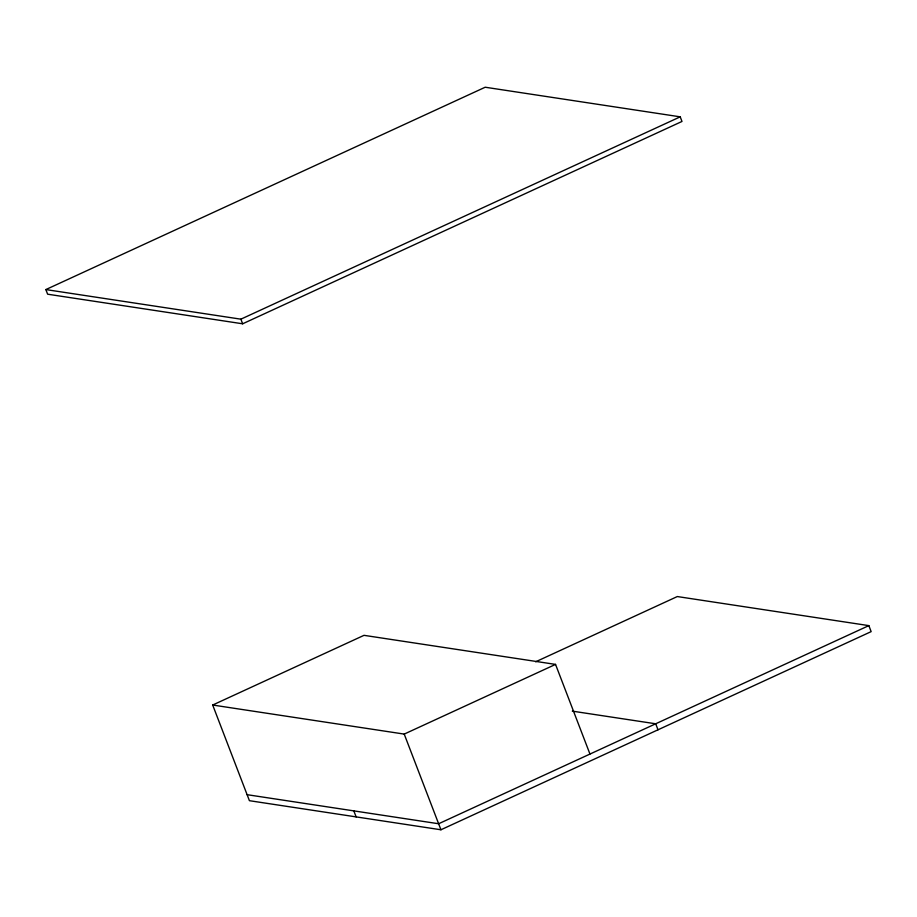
<?xml version="1.0" encoding="UTF-8"?>
<svg xmlns="http://www.w3.org/2000/svg" width="917" height="917" viewBox="0 0 917 917"><rect width="100%" height="100%" fill="white"/><g stroke="black" fill="none" stroke-linecap="round" stroke-linejoin="round"><path stroke-width="1.38" d="M45.85 289.577L485.196 87.23L680.219 116.837L681.984 121.457L242.65 323.793L47.627 294.197L45.85 289.577L240.873 319.173L680.219 116.837M535.654 661.799L677.319 596.554L868.846 625.623L871.15 631.63L440.939 829.77L249.413 800.69L212.687 705.024L364.015 635.332L555.542 664.401L589.963 754.061M212.687 705.024L404.214 734.093L555.542 664.401M868.846 625.623L438.635 823.753L247.109 794.684M572.3 711.133L655.701 723.788L658.005 729.794M404.214 734.093L440.939 829.77M240.873 319.173L242.65 323.793M353.824 810.88L356.128 816.887"/></g></svg>
